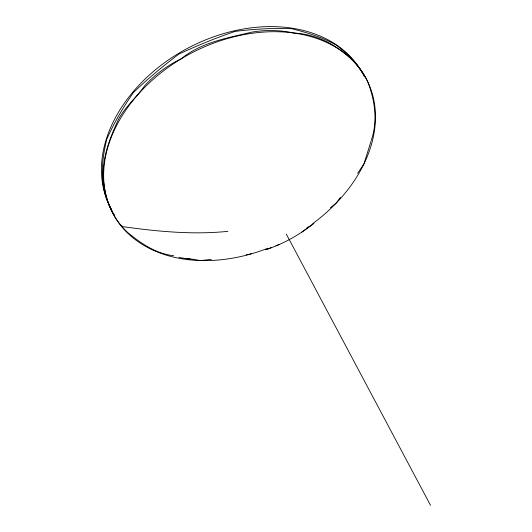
<?xml version="1.0" encoding="UTF-8"?>
<svg xmlns="http://www.w3.org/2000/svg" width="532" height="532" viewBox="0 0 532 532"><rect width="100%" height="100%" fill="white"/><g stroke="black" fill="none" stroke-linecap="round" stroke-linejoin="round"><path stroke-width="0.8" d="M371.163 140.648C377.986 121.223 374.947 99.923 367.452 81.157C359.419 64.159 344.949 51.71 328.756 42.746C317.943 37.087 306.086 33.642 293.883 33.011C279.965 30.011 265.608 29.706 251.589 32.179C227.171 38.124 201.369 42.227 181.286 58.766C167.593 65.316 155.244 74.367 144.904 85.486C136.83 97.117 125.765 106.3 118.796 118.722C110.204 137.123 102.224 156.987 103.241 177.681C104.571 198.509 112.744 219.65 128.83 233.442C141.964 244.115 156.548 253.791 173.738 255.746M370.964 141.446L363.915 164.022L357.67 173.252M340.42 197.399L336.131 203.177L330.359 207.759M301.345 232.444L313.953 223.3C299.45 234.785 283.237 244.082 265.568 249.741L271.466 247.526M251.536 253.471L249.368 254.389L246.17 254.835M275.875 245.757L279.26 244.514M227.889 231.34C192.97 234.938 157.505 231.487 122.879 226.665A5.36 3.638 -38.9 0 1 121.888 225.887M211.33 259.363L200.644 260.567L186.838 258.306M178.952 257.488L190.19 259.244M364.427 76.788C358.216 63.873 347.689 53.725 336.39 45.207C322.292 37.193 306.678 32.366 290.991 28.575C272.304 27.97 253.604 29.134 235.058 31.395C215.925 37.918 197.192 45.572 178.865 54.098C163.011 66.088 147.716 78.836 133.352 92.588C123.238 107.318 114.041 122.732 106.819 139.105C100.861 162.938 99.165 189.738 112.531 211.503M113.336 212.94L114.54 215.108M286.316 234.1L430.568 505.4M111.421 209.256A142.775 104.824 -28 0 1 185.475 49.436A142.775 104.824 -28 0 1 361.893 72.179M267.796 248.298A143.487 104.797 -28 0 1 106.2 153.555A143.487 104.797 -28 0 1 316.028 38.211A143.487 104.797 -28 0 1 312.869 223.52M308.267 226.805A143.487 104.797 -28 0 1 306.937 227.723"/></g></svg>
